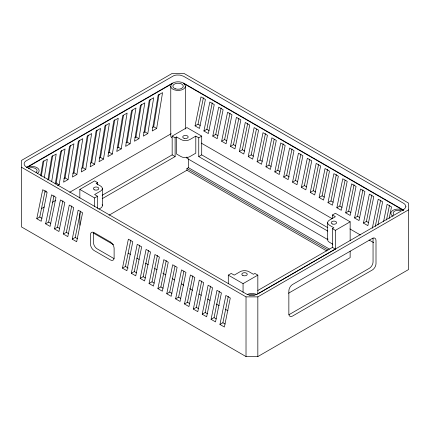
<?xml version="1.0" encoding="UTF-8"?>
<svg xmlns="http://www.w3.org/2000/svg" width="430" height="430" viewBox="0 0 430 430"><rect width="100%" height="100%" fill="white"/><g stroke="black" fill="none" stroke-linecap="round" stroke-linejoin="round"><path stroke-width="0.64" d="M243.063 292.271L243.063 283.649L257.833 275.119L257.833 293.883L335.384 249.11L335.384 230.351L350.154 221.821L350.154 240.585M350.144 251.072L350.138 257.629L288.487 293.244M40.646 175.472L42.919 161.701L47.348 159.143L44.236 178.025M41.28 176.322L43.86 160.691M45.87 192.403L46.085 191.097M47.913 180.03L51.783 156.584L56.212 154.026L51.702 181.374M48.746 179.67L52.718 155.574M55.271 184.029L60.641 151.468L65.075 148.909L59.168 184.728L57.502 185.685M55.104 183.658L56.212 183.019L61.581 150.457M63.968 178.541L65.075 177.902L70.445 145.34M68.026 179.611L73.939 143.792L69.504 146.35L63.597 182.169L68.026 179.611L65.075 177.902M72.831 173.424L73.939 172.785L79.308 140.223M76.889 174.494L82.802 138.675L78.368 141.233L72.46 177.052L76.889 174.494L73.939 172.785M81.689 168.307L82.802 167.668L88.171 135.106M85.753 169.377L91.66 133.558L87.231 136.117L81.324 171.935L85.753 169.377L82.802 167.668M90.553 163.19L91.66 162.551L97.035 129.989M94.616 164.26L100.523 128.441L96.094 130.999L90.187 166.819L94.616 164.26L91.66 162.551M99.416 158.079L100.523 157.439L105.898 124.877M103.48 159.143L109.387 123.324L104.958 125.882L99.045 161.701L103.48 159.143L100.523 157.439M108.279 152.962L109.387 152.322L114.756 119.76M112.343 154.026L118.25 118.207L113.821 120.766L107.908 156.584L112.343 154.026L109.387 152.322M117.143 147.845L118.25 147.205L123.512 115.294M121.206 148.909L127.113 113.09L122.679 115.648L116.772 151.468L121.206 148.909L118.25 147.205M126.006 142.728L127.113 142.088L132.375 110.177M130.064 143.792L135.977 107.973L131.542 110.531L125.635 146.35L130.064 143.792L127.113 142.088M134.869 137.611L135.977 136.971L141.346 104.409M138.928 138.675L144.84 102.856L140.406 105.415L134.499 141.233L138.928 138.675L135.977 136.971M143.727 132.494L144.84 131.854L150.21 99.292M147.791 133.558L153.698 97.739L149.269 100.297L143.362 136.117L147.791 133.558L144.84 131.854M152.591 127.377L153.698 126.737L159.073 94.175M156.654 128.441L162.561 92.622L158.132 95.181L152.225 130.999L156.654 128.441L153.698 126.737M36.786 218.709L42.699 189.716L47.128 192.275L41.221 221.267L36.786 218.709L39.764 216.994L45.145 190.576M45.65 223.826L51.557 194.833L55.991 197.392L50.084 226.384L45.65 223.826L48.622 222.111L54.008 195.693M54.513 228.943L60.42 199.95L64.855 202.508L58.942 231.501L54.513 228.943L57.486 227.228L62.866 200.81M63.377 234.06L69.284 205.067L73.718 207.625L67.806 236.618L63.377 234.06L66.349 232.345L71.729 205.927M72.24 239.177L78.147 210.184L82.576 212.737L76.669 241.735L72.24 239.177L75.207 237.462L80.593 211.044M122.459 268.169L128.366 239.177L132.8 241.735L126.893 270.728L122.459 268.169L125.426 266.46L130.806 240.042M131.322 273.286L137.229 244.294L141.663 246.852L135.751 275.845L131.322 273.286L134.289 271.577L139.669 245.159M140.185 278.404L146.093 249.411L150.527 251.969L144.614 280.962L140.185 278.404L143.147 276.694L148.533 250.276M149.049 283.52L154.956 254.528L159.385 257.086L153.478 286.079L149.049 283.52L152.01 281.811L157.396 255.393M157.912 288.637L163.819 259.645L168.248 262.203L162.341 291.196L157.912 288.637L160.874 286.928L166.254 260.51M195.059 125.882L200.966 96.89L205.4 99.448L199.493 128.441L195.059 125.882L198.015 124.179L203.395 97.76M166.77 293.754L172.683 264.762L177.112 267.32L171.204 296.313L166.77 293.754L169.732 292.045L174.983 266.272M203.922 130.999L209.829 102.007L214.264 104.565L208.351 133.558L203.922 130.999L206.878 129.296L212.259 102.877M175.633 298.871L181.546 269.879L185.975 272.437L180.068 301.43L175.633 298.871L178.595 297.162L183.846 271.389M212.785 136.117L218.693 107.124L223.122 109.677L217.214 138.675L212.785 136.117L215.736 134.413L221.122 107.994M184.497 303.988L190.404 274.996L194.838 277.554L188.931 306.547L184.497 303.988L187.458 302.279L192.839 275.861M221.649 141.233L227.556 112.235L231.985 114.794L226.078 143.792L221.649 141.233L224.6 139.53L229.986 113.111M193.36 309.106L199.267 280.113L203.702 282.671L197.789 311.664L193.36 309.106L196.322 307.396L201.702 280.978M230.507 146.35L236.419 117.352L240.848 119.911L234.941 148.909L230.507 146.35L233.463 144.647L238.849 118.228M202.224 314.223L208.131 285.23L212.565 287.788L206.653 316.781L202.224 314.223L205.18 312.513L210.566 286.095M239.37 151.468L245.283 122.469L249.712 125.028L243.805 154.026L239.37 151.468L242.326 149.764L247.707 123.345M211.087 319.339L216.994 290.347L221.423 292.905L215.516 321.898L211.087 319.339L214.043 317.63L219.424 291.212M248.234 156.584L254.141 127.586L258.575 130.145L252.668 159.143L248.234 156.584L251.19 154.881L256.441 129.102M219.95 324.457L225.857 295.458L230.286 298.017L224.379 327.015L219.95 324.457L222.907 322.747L228.287 296.329M257.097 161.701L263.004 132.703L267.438 135.262L261.526 164.26L257.097 161.701L260.053 159.992L265.434 133.574M265.96 166.819L271.868 137.82L276.302 140.379L270.389 169.377L265.96 166.819L268.917 165.109L274.168 139.336M274.824 171.935L280.731 142.937L285.16 145.496L279.253 174.494L274.824 171.935L277.775 170.226L283.16 143.808M283.687 177.052L289.594 148.054L294.023 150.613L288.116 179.611L283.687 177.052L286.638 175.343L292.024 148.925M292.545 182.169L298.458 153.171L302.887 155.73L296.979 184.728L292.545 182.169L295.501 180.46L300.887 154.042M301.409 187.286L307.321 158.288L311.75 160.847L305.843 189.845L301.409 187.286L304.365 185.577L309.745 159.159M310.272 192.403L316.179 163.405L320.613 165.964L314.706 194.962L310.272 192.403L313.228 190.694L318.608 164.276M319.135 197.52L325.042 168.522L329.477 171.081L323.564 200.074L319.135 197.52L322.091 195.811L327.472 169.393M327.999 202.632L333.906 173.639L338.34 176.198L332.428 205.191L327.999 202.632L330.955 200.928L336.335 174.51M336.862 207.749L342.769 178.756L347.198 181.315L341.291 210.308L336.862 207.749L339.813 206.045L345.064 180.272M345.725 212.866L351.632 183.873L356.062 186.432L350.154 215.425L345.725 212.866L348.676 211.162L354.062 184.744M354.583 217.983L360.496 188.99L364.925 191.549L359.018 220.542L354.583 217.983L357.54 216.279L362.925 189.861M363.447 223.1L369.359 194.107L373.788 196.666L367.881 225.659L363.447 223.1L366.403 221.396L371.783 194.978M372.31 228.217L378.217 199.224L382.652 201.783L377.922 224.976M375.266 226.513L380.647 200.095M383.538 221.735L387.081 204.341L391.515 206.9L389.15 218.494M386.489 220.031L389.51 205.212M26.348 167.517L172.607 83.071C175.956 81.356 180.143 81.351 183.497 83.049L403.625 210.141M26.671 167.668L172.903 83.243A7.31 4.219 0 0 0 172.903 89.214A7.31 4.219 0 0 0 183.244 89.214A7.31 4.219 0 0 0 183.244 83.243L403.329 210.308A7.31 4.219 0 0 0 392.988 210.308A7.31 4.219 0 0 0 392.988 216.279M41.334 208.668L44.231 206.991M52.347 202.31L55.825 200.299M69.735 192.269L171.161 133.708M79.846 198.128L79.846 189.415L94.616 180.89L97.572 182.594L97.572 184.604M102.141 195.306L172.167 154.881L172.167 136.117L186.937 127.586L201.708 136.117L201.708 154.881L327.827 227.696M97.572 182.594L96.094 183.449L100.523 186.007A6.267 3.617 0 0 1 100.523 191.124L94.616 194.532L97.572 196.236L97.572 208.297M172.167 136.117L175.118 137.82L176.596 136.971L181.025 139.53A6.267 3.617 0 0 0 189.888 139.53L195.795 136.117L198.751 137.82L201.708 136.117M79.846 189.415L94.616 197.945L97.572 196.236M102.2 198.681L175.118 156.584L175.118 137.82M98.911 209.109L100.523 208.179A6.267 3.617 0 0 0 102.146 204.685M198.751 137.82L198.751 156.584L201.708 154.881M326.832 250.996L186.937 170.226L186.937 168.522L188.41 167.668L329.471 249.11M109.016 215.215L186.937 170.226M228.292 283.832L228.292 275.119L231.249 273.416L234.205 275.119L240.112 271.712A6.267 3.617 0 0 1 248.975 271.712L253.404 274.27L254.882 273.416L257.833 275.119M332.428 218.349L332.428 215L335.384 213.296L350.154 221.821M257.774 290.508L332.428 247.406L332.428 228.647L333.906 227.792L329.477 225.234A6.267 3.617 0 0 1 329.477 220.117L335.384 216.704L332.428 215M21.5 167.243L246.019 296.867L257.833 296.867L408.5 209.883M257.833 356.567L408.5 269.578L408.5 203.062L183.981 73.433L172.167 73.433L21.5 160.422L21.5 226.938L246.019 356.567L257.833 356.567L257.833 296.867M400.771 210.684C398.024 209.464 391.257 210.824 393.638 214.801M198.015 124.179L200.229 125.458M206.878 129.296L209.093 130.575M215.736 134.413L217.956 135.692M224.6 139.53L226.814 140.809M233.463 144.647L235.678 145.926M242.326 149.764L244.541 151.043M251.19 154.881L253.404 156.16M260.053 159.992L262.268 161.272M268.917 165.109L271.131 166.388M277.775 170.226L279.994 171.505M286.638 175.343L289.411 176.945M295.501 180.46L297.716 181.739M304.365 185.577L306.579 186.856M313.228 190.694L315.443 191.974M322.091 195.811L324.306 197.09M330.955 200.928L333.169 202.207M339.813 206.045L342.033 207.325M348.676 211.162L350.891 212.441M357.54 216.279L359.754 217.558M366.403 221.396L368.617 222.675M201.245 143.099L331.901 218.537M349.907 228.927L360.356 234.963M369.069 239.994L373.713 242.676M332.428 228.647L335.384 230.351M198.751 156.584L327.778 231.077M327.993 239.73L186.937 158.288L186.937 157.009M332.798 244.208L329.477 242.289A6.267 3.617 0 0 1 327.853 238.795M172.167 154.881L175.118 156.584M332.428 247.406L335.384 249.11M186.937 168.522L327.993 249.964M228.292 275.119L243.063 283.649M56.212 183.019L59.168 184.728M93.224 232.958L113.552 244.691M128.07 253.076L130.392 254.415M136.778 258.102L139.105 259.446M145.49 263.133L148.393 264.81M154.784 268.497L157.106 269.841M162.911 273.195L165.819 274.867M172.204 278.559L174.526 279.898M181.498 283.924L183.82 285.262M189.63 288.616L192.532 290.293M198.918 293.98L201.24 295.324M207.631 299.011L209.953 300.35M216.344 304.042L219.246 305.714M225.632 309.406L227.959 310.745M39.764 216.994L41.979 218.273M48.622 222.111L50.842 223.39M57.486 227.228L59.7 228.507M66.349 232.345L68.564 233.624M75.207 237.462L77.427 238.741M125.426 266.46L128.194 268.057M134.289 271.577L136.504 272.856M143.147 276.694L145.367 277.973M152.01 281.811L154.225 283.09M160.874 286.928L163.088 288.208M169.732 292.045L171.952 293.325M178.595 297.162L180.81 298.442M187.458 302.279L189.673 303.558M196.322 307.396L198.536 308.675M205.18 312.513L207.394 313.792M214.043 317.63L216.258 318.91M222.907 322.747L225.121 324.026M79.851 212.775L79.867 225.245M327.638 222.675L327.638 239.73M246.019 296.867L246.019 356.567M195.795 136.117L195.795 153.171L189.888 156.584A6.267 3.617 0 0 1 181.025 156.584L176.596 154.026L176.596 136.971M188.41 158.718L188.41 167.668M185.384 86.226L185.384 129.005M170.764 86.226L170.764 135.692A7.31 4.219 0 0 0 171.742 137.799M102.361 188.566L102.361 205.621M94.616 197.945L94.616 206.653M288.874 314.685A5.224 3.015 -60 0 0 289.594 314.351L369.359 268.298A5.224 3.015 -60 0 0 373.052 261.902L373.052 238.876A5.224 3.015 -60 0 0 372.977 238.086M114.111 258.564A5.224 3.015 60 0 1 113.391 258.231L97.142 248.846A5.224 3.015 60 0 1 93.45 242.45L93.45 233.071A5.224 3.015 60 0 1 93.52 232.281M247.228 294.486A7.31 4.219 0 0 1 257.097 294.738M37.614 173.242A7.294 4.214 0 0 0 37.324 167.877L35.953 167.179A7.294 4.214 0 0 0 27.38 167.334M249.314 295.109A5.224 3.015 0 0 1 254.538 295.109M28.482 168.356A5.224 3.015 0 0 1 35.384 168.442A5.224 3.015 0 0 1 36.115 172.403M405.877 206.405L405.587 207.69L403.625 209.625L257.35 294.077C253.996 295.775 249.814 295.77 246.46 294.055L26.047 166.77A7.713 4.45 0 0 1 24.327 164.824L24.171 164.244A7.713 4.45 0 0 1 25.741 161.121L173.408 75.895A5.998 3.462 0 0 1 177.074 75.019L180.019 75.089L183.497 76.228L403.625 203.315L404.877 204.272L405.877 206.405M372.31 238.451L292.545 284.504A5.224 3.015 -60 0 0 288.852 290.9L288.852 313.927A5.224 3.015 -60 0 0 292.545 316.055L372.31 270.008A5.224 3.015 -60 0 0 376.003 263.611L376.003 240.585A5.224 3.015 -60 0 0 372.31 238.451M110.424 242.031L94.175 232.651A5.224 3.015 60 0 0 90.483 234.785L90.483 244.165A5.224 3.015 60 0 0 94.175 250.561L110.424 259.94A5.224 3.015 60 0 0 114.117 257.812L114.117 248.427A5.224 3.015 60 0 0 110.424 242.031M175.462 88.838A5.224 3.015 0 0 0 183.293 86.226A5.224 3.015 0 0 0 175.462 83.619A5.224 3.015 0 0 0 175.462 88.838M94.734 189.92A2.714 1.569 0 0 0 98.809 188.566A2.714 1.569 0 0 0 94.734 187.206A2.714 1.569 0 0 0 94.734 189.92M242.891 275.512A2.714 1.569 0 0 0 247.234 274.474A2.714 1.569 0 0 0 243.504 272.819A2.714 1.569 0 0 0 242.891 275.512M184.099 138.326A2.714 1.569 0 0 0 188.173 136.971A2.714 1.569 0 0 0 184.099 135.611A2.714 1.569 0 0 0 184.099 138.326M332.551 224.035A2.714 1.569 0 0 0 336.62 222.675A2.714 1.569 0 0 0 332.551 221.316A2.714 1.569 0 0 0 332.551 224.035"/></g></svg>
